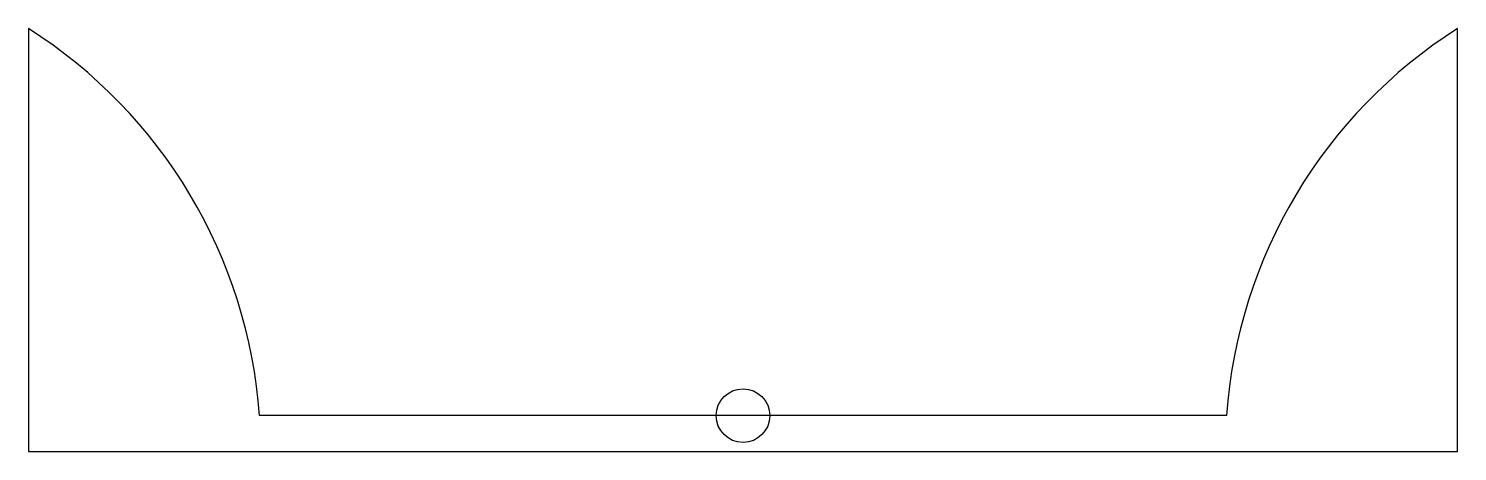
# Model space of a CAD drawing. Header units: millimetres. Extents: x 15 to 95, y 0 to 23.6.
import ezdxf

# ---------------------------------------------------------------- set-up
doc = ezdxf.new("R2010")
doc.units = ezdxf.units.MM
doc.layers.get('0').update_dxf_attribs({"linetype": 'CONTINUOUS'})

msp = doc.modelspace()

# ---------------------------------------------------------------- linework, layer by layer
msp.add_lwpolyline([(15, 23.643), (15, 0), (95, 0), (95, 23.643, 0.237826), (82.072, 2), (27.928, 2, 0.237826)], format="xyb", close=True)
msp.add_circle((55, 2), 1.5)

doc.saveas('drawing.dxf')
